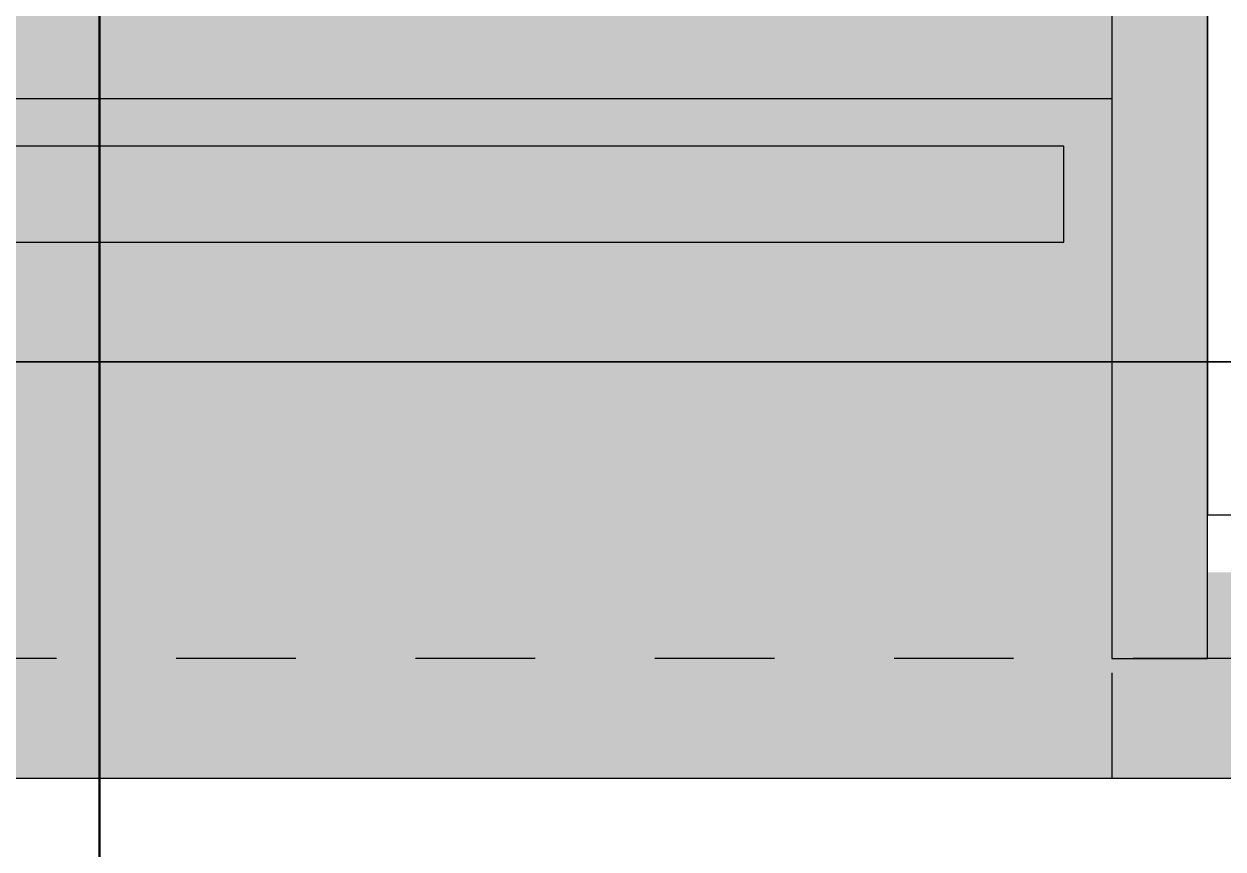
# Model space of a CAD drawing. Header units: centimetres. Extents: x 0.3 to 84.3, y 0.3 to 59.7.
# Drawn here: x 54.861 to 55.863, y 10.637 to 11.326 of the extents above; entities that cross this region are included whole.
import ezdxf

# ---------------------------------------------------------------- set-up
doc = ezdxf.new("R2010")
doc.units = ezdxf.units.CM
for name, pattern in [('AUSGEZOGEN', [0]), ('KURZGESTRICHELT', [0.25, 0.15, -0.1]), ('LINIE_17', [0.05, 0, -0.05]), ('PHANTOM', [63.5, 31.75, -6.35, 6.35, -6.35, 6.35, -6.35]), ('PUNKT', [6.35, 0, -6.35]), ('VERDECKT', [9.525, 6.35, -3.175])]:
    doc.linetypes.add(name, pattern=pattern)
for name, color, linetype, lineweight in [('Allgemein', 7, 'AUSGEZOGEN', 35), ('Beton verdeckt vorne', 7, 'KURZGESTRICHELT', 25), ('Bodenplatte', 7, 'AUSGEZOGEN', 35), ('Decke', 7, 'AUSGEZOGEN', 35), ('Holz Fassadenverkleidung', 7, 'AUSGEZOGEN', 35), ('Holzgelaender', 7, 'AUSGEZOGEN', 50), ('Konstruktion oben', 7, 'VERDECKT', 25), ('Rolladen', 7, 'AUSGEZOGEN', 25), ('Spengler', 7, 'AUSGEZOGEN', 35), ('Text Decke', 7, 'AUSGEZOGEN', 50), ('Unterkonstruktion', 7, 'AUSGEZOGEN', 35)]:
    doc.layers.add(name, color=color, linetype=linetype, lineweight=lineweight)

msp = doc.modelspace()

# ---------------------------------------------------------------- hatches: boundary and pattern name
at = {"layer": 'Allgemein', "linetype": 'AUSGEZOGEN', "lineweight": 25}
msp.add_hatch(color=32, dxfattribs=at).paths.add_polyline_path([(55.85, 10.796), (55.85, 11.724), (55.77, 11.724), (55.77, 10.796)])
at = {"layer": 'Holzgelaender', "linetype": 'AUSGEZOGEN', "lineweight": 25, "true_color": 0xe3e3e3}
msp.add_hatch(color=254, dxfattribs=at).paths.add_polyline_path([(49.68, 11.224), (49.68, 11.144), (55.73, 11.144), (55.73, 11.224)])
at = {"layer": 'Spengler', "linetype": 'AUSGEZOGEN', "lineweight": 25, "true_color": 0xfafafa}
for points in [[(49.64, 10.696), (55.77, 10.696), (55.77, 11.644), (49.64, 11.644)], [(55.85, 10.868), (55.85, 10.796), (55.77, 10.796), (55.77, 10.696), (57, 10.696), (57, 10.796), (56.92, 10.796), (56.92, 10.868)]]:
    msp.add_hatch(color=7, dxfattribs=at).paths.add_polyline_path(points)
h = msp.add_hatch(color=7, dxfattribs=at)
h.paths.add_polyline_path([(55.85, 10.868), (55.85, 10.796), (55.77, 10.796), (55.77, 10.696), (57, 10.696), (57, 10.796), (56.92, 10.796), (56.92, 10.868)])
h.paths.add_polyline_path([(44.82, 10.868), (44.82, 10.796), (44.74, 10.796), (44.74, 10.696), (49.64, 10.696), (49.64, 10.796), (49.56, 10.796), (49.56, 10.868)])

# ---------------------------------------------------------------- linework, layer by layer
at = {"layer": 'Allgemein', "color": 7, "linetype": 'AUSGEZOGEN', "lineweight": 25}
for p, q in [((55.77, 11.724), (55.77, 10.796)), ((55.85, 10.916), (55.85, 11.404)), ((55.85, 10.796), (55.85, 10.916)), ((55.77, 10.796), (55.85, 10.796))]:
    msp.add_line(p, q, dxfattribs=at)
at = {"layer": 'Beton verdeckt vorne', "color": 7, "linetype": 'VERDECKT', "lineweight": 25}
msp.add_line((49.54, 11.044), (55.87, 11.044), dxfattribs=at)
at = {"layer": 'Bodenplatte', "color": 92, "linetype": 'VERDECKT', "lineweight": 35, "true_color": 0x00c600}
msp.add_line((31.34, 11.044), (62.72, 11.044), dxfattribs=at)
at = {"layer": 'Decke', "color": 96, "linetype": 'PHANTOM', "lineweight": 35, "true_color": 0x006e00}
msp.add_line((31.34, 11.044), (62.72, 11.044), dxfattribs=at)
at = {"layer": 'Holz Fassadenverkleidung', "color": 7, "linetype": 'LINIE_17', "lineweight": 25}
msp.add_line((63.288, 10.796), (31.092, 10.796), dxfattribs=at)
at = {"layer": 'Holzgelaender', "color": 7, "linetype": 'AUSGEZOGEN', "lineweight": 25}
for p, q in [((55.73, 11.224), (49.68, 11.224)), ((55.73, 11.144), (55.73, 11.224)), ((49.68, 11.144), (55.73, 11.144))]:
    msp.add_line(p, q, dxfattribs=at)
at = {"layer": 'Konstruktion oben', "color": 7, "linetype": 'PUNKT', "lineweight": 35}
msp.add_line((31.092, 10.796), (63.288, 10.796), dxfattribs=at)
at = {"layer": 'Rolladen', "color": 7, "linetype": 'PHANTOM', "lineweight": 25}
msp.add_line((49.64, 11.264), (55.77, 11.264), dxfattribs=at)
at = {"layer": 'Spengler', "color": 7, "linetype": 'AUSGEZOGEN', "lineweight": 25}
for p, q in [((55.77, 10.784), (55.77, 10.696)), ((44.78, 10.696), (63.388, 10.696)), ((55.81, 10.696), (56.96, 10.696))]:
    msp.add_line(p, q, dxfattribs=at)
at = {"layer": 'Text Decke', "color": 92, "linetype": 'AUSGEZOGEN', "lineweight": 50, "true_color": 0x00c600}
msp.add_line((54.9238, 9.2253), (54.9238, 11.644), dxfattribs=at)
at = {"layer": 'Unterkonstruktion', "color": 7, "linetype": 'AUSGEZOGEN', "lineweight": 25}
for p, q in [((55.85, 11.404), (55.85, 10.916)), ((55.85, 10.916), (55.87, 10.916))]:
    msp.add_line(p, q, dxfattribs=at)

doc.saveas('drawing.dxf')
